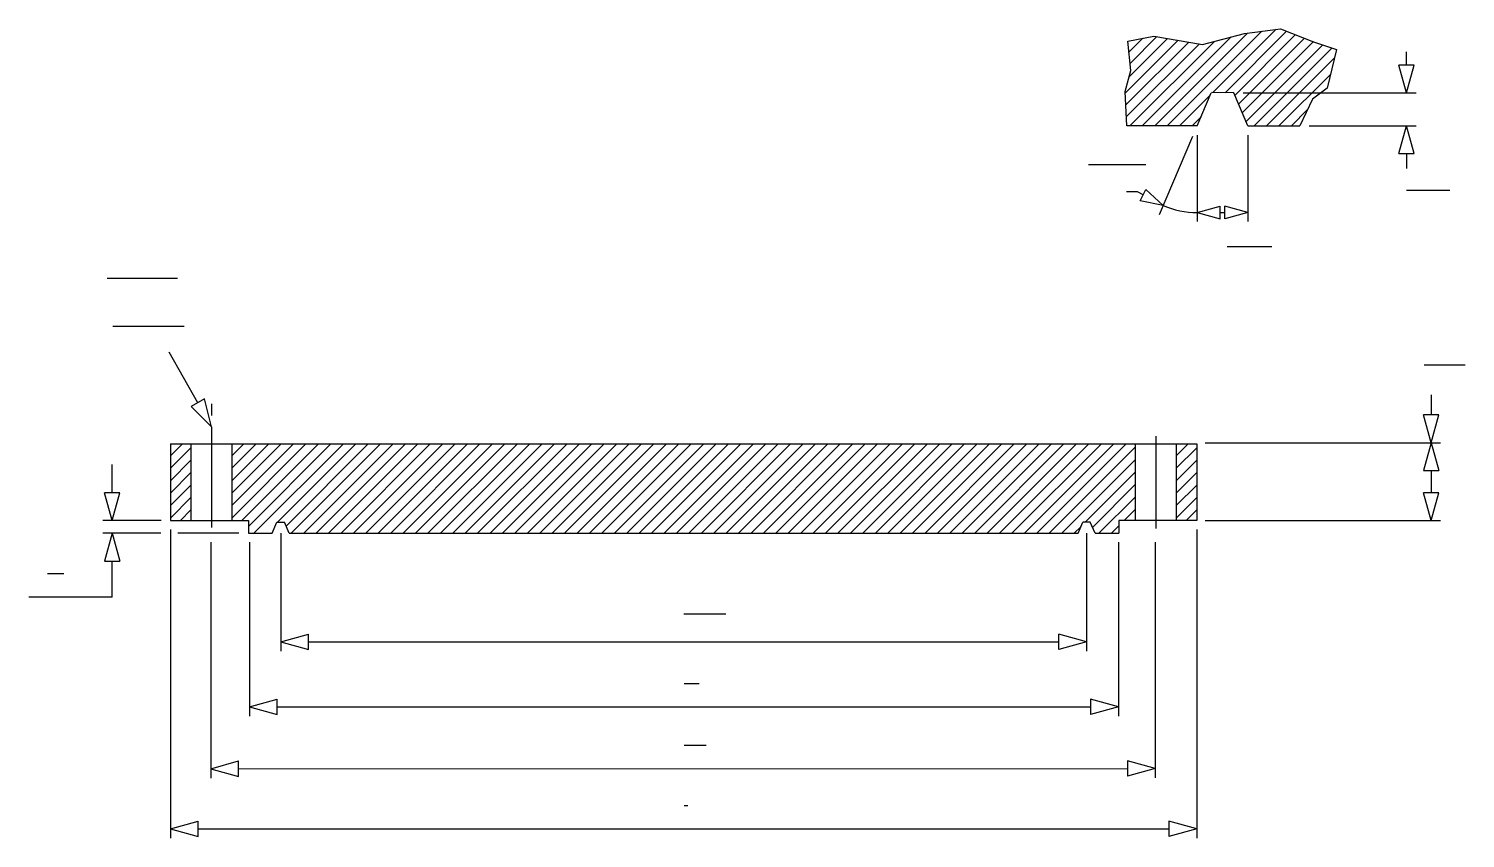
# Model space of a CAD drawing. Extents: x 335 to 1561, y 340 to 1031.
import ezdxf

# ---------------------------------------------------------------- set-up
doc = ezdxf.new("R2010")
doc.units = 0
doc.header["$MEASUREMENT"] = 0
doc.layers.get('0').update_dxf_attribs({"linetype": 'CONTINUOUS'})
for name, color, linetype in [('-1', 7, 'CONTINUOUS'), ('1', 7, 'CONTINUOUS'), ('FLAA1A$0$-1', 7, 'CONTINUOUS')]:
    doc.layers.add(name, color=color, linetype=linetype)

msp = doc.modelspace()

# ---------------------------------------------------------------- linework, layer by layer
at = {"layer": '-1', "color": 7, "linetype": 'Continuous'}
for p, q in [((1372.9, 1027), (1403.5, 1030.9)), ((1403.5, 1030.9), (1431.8, 1019.9)), ((1273.4, 1020.3), (1295.4, 1024.6)), ((1275.8, 995.2), (1273.4, 1020.3)), ((1295.4, 1024.6), (1337.1, 1017.6)), ((1337.1, 1017.6), (1372.9, 1027)), ((1431.8, 1019.9), (1451.5, 1013.2)), ((1451.5, 1013.2), (1443.6, 980.2)), ((1271.1, 977.5), (1275.8, 995.2)), ((1272.4, 948.1), (1271.1, 977.5)), ((1332.5, 948.1), (1344.5, 976.3)), ((1363.7, 976.3), (1344.7, 976.5)), ((1375.7, 948.1), (1363.7, 976.3)), ((1431, 970.8), (1420.2, 948.1)), ((1443.6, 980.2), (1431, 970.8)), ((1332.5, 948.1), (1272.4, 948.1)), ((1375.7, 948.1), (1420.2, 948.1)), ((456.1, 676.8), (1332.1, 676.8)), ((473.6, 676.8), (473.6, 611.5)), ((508.6, 676.8), (508.6, 611.5)), ((1279.6, 676.8), (1279.6, 611.5)), ((1314.6, 676.8), (1314.6, 611.5)), ((456.1, 611.5), (522.6, 611.5)), ((1332.1, 611.5), (1265.6, 611.5)), ((522.6, 600.6), (543, 600.6)), ((557.4, 600.6), (1230.9, 600.6)), ((1245.3, 600.6), (1265.6, 600.6))]:
    msp.add_line(p, q, dxfattribs=at)
at = {"layer": '-1', "color": 3, "linetype": 'Continuous'}
for p, q in [((1511.3, 1000), (1511.3, 1011.2)), ((1511.3, 976.3), (1504.7, 1000)), ((1517.8, 1000), (1504.7, 1000)), ((1511.3, 976.3), (1517.8, 1000)), ((1371.7, 976.3), (1519.3, 976.3)), ((1428.2, 948.1), (1519.3, 948.1)), ((1504.7, 924.4), (1511.3, 948.1)), ((1517.8, 924.4), (1511.3, 948.1)), ((1300.3, 872.4), (1328.8, 939.4)), ((1332.5, 940.1), (1332.5, 866.4)), ((1375.7, 940.1), (1375.7, 866.4)), ((1504.7, 924.4), (1517.8, 924.4)), ((1511.3, 924.4), (1511.3, 911.7)), ((1281.6, 891.7), (1272.3, 891.7)), ((1286.4, 889.2), (1281.6, 891.7)), ((1283.8, 884.1), (1288.7, 893.7)), ((1303.6, 880.1), (1283.8, 884.1)), ((1303.6, 880.1), (1288.7, 893.7)), ((1332.5, 874.2), (1352, 879.6)), ((1332.5, 874.2), (1352, 868.9)), ((1352, 868.9), (1352, 879.6)), ((1352, 874.2), (1356.2, 874.2)), ((1356.2, 868.9), (1356.2, 879.6)), ((1375.7, 874.2), (1356.2, 879.6)), ((1375.7, 874.2), (1356.2, 868.9)), ((479.4, 712), (454.9, 755.2)), ((485.1, 715.2), (473.7, 708.8)), ((491.1, 691.4), (485.1, 715.2)), ((491.1, 691.4), (473.7, 708.8)), ((406.4, 635.2), (406.4, 659.4)), ((412.9, 635.2), (399.8, 635.2)), ((406.4, 611.5), (399.8, 635.2)), ((406.4, 611.5), (412.9, 635.2)), ((448.1, 611.5), (398.4, 611.5)), ((456.1, 603.9), (456.1, 340.5)), ((1332.1, 603.9), (1332.1, 340.5)), ((448, 600.6), (398.4, 600.6)), ((406.4, 600.6), (399.8, 576.9)), ((406.4, 600.6), (412.9, 576.9)), ((514.6, 600.6), (462.3, 600.6)), ((490.6, 592.9), (490.6, 391.8)), ((523.6, 593), (523.6, 444.6)), ((1265.3, 593), (1265.3, 444.6)), ((1296.7, 593), (1296.7, 391.9)), ((399.8, 576.9), (412.9, 576.9)), ((406.4, 546.1), (406.4, 576.9)), ((406.4, 546.1), (335.1, 546.1)), ((523.6, 452.6), (547.3, 459.2)), ((547.3, 446.1), (547.3, 459.2)), ((1265.3, 452.6), (1241.5, 459.2)), ((1241.5, 459.2), (1241.5, 446.1)), ((523.6, 452.6), (547.3, 446.1)), ((547.3, 452.6), (1241.5, 452.6)), ((1265.3, 452.6), (1241.5, 446.1)), ((490.6, 399.8), (514.3, 406.4)), ((514.3, 393.2), (514.3, 406.4)), ((1296.7, 399.9), (1273, 406.4)), ((1273, 406.4), (1273, 393.3)), ((490.6, 399.8), (514.3, 393.2)), ((514.3, 399.8), (1273, 399.9)), ((1296.7, 399.9), (1273, 393.3)), ((456.1, 348.5), (479.8, 355)), ((456.1, 348.5), (479.8, 341.9)), ((479.8, 341.9), (479.8, 355)), ((479.8, 348.5), (1308.4, 348.5)), ((1332.1, 348.5), (1308.4, 355)), ((1308.4, 355), (1308.4, 341.9)), ((1332.1, 348.5), (1308.4, 341.9))]:
    msp.add_line(p, q, dxfattribs=at)
at = {"layer": '-1', "color": 2, "linetype": 'Continuous'}
for p, q in [((1239.7, 915.2), (1288.7, 915.2)), ((402.1, 818.3), (462.1, 818.3)), ((406.9, 777.3), (467.9, 777.3))]:
    msp.add_line(p, q, dxfattribs=at)
at = {"layer": '-1', "color": 5, "linetype": 'Continuous'}
for p, q in [((1511.3, 893.3), (1548.3, 893.3)), ((1358.1, 845.2), (1396.1, 845.2)), ((1526.3, 744.2), (1561.3, 744.2)), ((351.2, 566.2), (365.2, 566.2)), ((894.5, 472.6), (907.5, 472.6)), ((894.5, 419.9), (913.5, 419.9)), ((894.6, 368.5), (897.6, 368.5))]:
    msp.add_line(p, q, dxfattribs=at)
at = {"layer": '-1', "color": 3, "linetype": 'Continuous'}
msp.add_arc((1332.5, 948.1), 73.9, 246.9713, 270, dxfattribs=at)
at = {"color": 4, "linetype": 'Continuous'}
for p, q in [((1345.9, 976.5), (1399.8, 1030.5)), ((1271.1, 976), (1316.2, 1021.1)), ((1271.6, 965.9), (1325.3, 1019.6)), ((1272, 955.7), (1334.4, 1018)), ((1274.3, 1011), (1286.1, 1022.8)), ((1274.4, 989.9), (1307.2, 1022.7)), ((1275, 948.1), (1347.2, 1020.2)), ((1275.2, 1001.3), (1298.1, 1024.2)), ((1285.6, 948.1), (1361.6, 1024)), ((1296.3, 948.1), (1375.5, 1027.3)), ((1306.9, 948.1), (1387.7, 1028.9)), ((1356.4, 976.4), (1408.8, 1028.9)), ((1364.7, 974.1), (1416.5, 1025.9)), ((1367.8, 966.7), (1424.1, 1022.9)), ((1371, 959.2), (1431.8, 1020)), ((1374.2, 951.8), (1439.7, 1017.3)), ((1381.1, 948.1), (1447.6, 1014.6)), ((1391.7, 948.1), (1449.8, 1006.2)), ((1402.3, 948.1), (1446.5, 992.2)), ((1317.5, 948.1), (1343.7, 974.3)), ((1412.9, 948.1), (1426.8, 962)), ((1328.1, 948.1), (1335.8, 955.8)), ((456.1, 666.6), (466.3, 676.8)), ((508.6, 666.6), (518.8, 676.8)), ((508.6, 656), (529.4, 676.8)), ((508.6, 645.4), (540, 676.8)), ((508.6, 634.8), (550.6, 676.8)), ((508.6, 624.2), (561.2, 676.8)), ((508.6, 613.6), (571.8, 676.8)), ((517.1, 611.5), (582.5, 676.8)), ((522.6, 606.4), (593.1, 676.8)), ((527.4, 600.6), (603.7, 676.8)), ((547.4, 610), (614.3, 676.8)), ((554.8, 606.7), (624.9, 676.8)), ((559.2, 600.6), (635.5, 676.8)), ((569.9, 600.6), (646.1, 676.8)), ((580.5, 600.6), (656.7, 676.8)), ((591.1, 600.6), (667.3, 676.8)), ((601.7, 600.6), (677.9, 676.8)), ((612.3, 600.6), (688.5, 676.8)), ((622.9, 600.6), (699.1, 676.8)), ((633.5, 600.6), (709.7, 676.8)), ((644.1, 600.6), (720.3, 676.8)), ((654.7, 600.6), (730.9, 676.8)), ((665.3, 600.6), (741.6, 676.8)), ((675.9, 600.6), (752.2, 676.8)), ((686.5, 600.6), (762.8, 676.8)), ((697.1, 600.6), (773.4, 676.8)), ((707.7, 600.6), (784, 676.8)), ((718.3, 600.6), (794.6, 676.8)), ((729, 600.6), (805.2, 676.8)), ((739.6, 600.6), (815.8, 676.8)), ((750.2, 600.6), (826.4, 676.8)), ((760.8, 600.6), (837, 676.8)), ((771.4, 600.6), (847.6, 676.8)), ((782, 600.6), (858.2, 676.8)), ((792.6, 600.6), (868.8, 676.8)), ((803.2, 600.6), (879.4, 676.8)), ((813.8, 600.6), (890, 676.8)), ((824.4, 600.6), (900.6, 676.8)), ((835, 600.6), (911.3, 676.8)), ((845.6, 600.6), (921.9, 676.8)), ((856.2, 600.6), (932.5, 676.8)), ((866.8, 600.6), (943.1, 676.8)), ((877.4, 600.6), (953.7, 676.8)), ((888.1, 600.6), (964.3, 676.8)), ((898.7, 600.6), (974.9, 676.8)), ((909.3, 600.6), (985.5, 676.8)), ((919.9, 600.6), (996.1, 676.8)), ((930.5, 600.6), (1006.7, 676.8)), ((941.1, 600.6), (1017.3, 676.8)), ((951.7, 600.6), (1027.9, 676.8)), ((962.3, 600.6), (1038.5, 676.8)), ((972.9, 600.6), (1049.1, 676.8)), ((983.5, 600.6), (1059.7, 676.8)), ((994.1, 600.6), (1070.4, 676.8)), ((1004.7, 600.6), (1081, 676.8)), ((1015.3, 600.6), (1091.6, 676.8)), ((1025.9, 600.6), (1102.2, 676.8)), ((1036.5, 600.6), (1112.8, 676.8)), ((1047.2, 600.6), (1123.4, 676.8)), ((1057.8, 600.6), (1134, 676.8)), ((1068.4, 600.6), (1144.6, 676.8)), ((1079, 600.6), (1155.2, 676.8)), ((1089.6, 600.6), (1165.8, 676.8)), ((1100.2, 600.6), (1176.4, 676.8)), ((1110.8, 600.6), (1187, 676.8)), ((1121.4, 600.6), (1197.6, 676.8)), ((1132, 600.6), (1208.2, 676.8)), ((1142.6, 600.6), (1218.8, 676.8)), ((1153.2, 600.6), (1229.5, 676.8)), ((1163.8, 600.6), (1240.1, 676.8)), ((1174.4, 600.6), (1250.7, 676.8)), ((1185, 600.6), (1261.3, 676.8)), ((1195.6, 600.6), (1271.9, 676.8)), ((1314.6, 666.6), (1324.8, 676.8)), ((456.1, 656), (473.6, 673.5)), ((456.1, 645.4), (473.6, 662.9)), ((1206.3, 600.6), (1279.6, 674)), ((1216.9, 600.6), (1279.6, 663.3)), ((1314.6, 656), (1332.1, 673.5)), ((1314.6, 645.4), (1332.1, 662.9)), ((456.1, 634.8), (473.6, 652.3)), ((1236.9, 610), (1279.6, 652.7)), ((1314.6, 634.8), (1332.1, 652.3)), ((456.1, 624.2), (473.6, 641.7)), ((1243.1, 605.6), (1279.6, 642.1)), ((1314.6, 624.2), (1332.1, 641.7)), ((456.1, 613.6), (473.6, 631.1)), ((1248.7, 600.6), (1279.6, 631.5)), ((1314.6, 613.6), (1332.1, 631.1)), ((464.6, 611.5), (473.6, 620.5)), ((1270.2, 611.5), (1279.6, 620.9)), ((1323.1, 611.5), (1332.1, 620.5)), ((1227.5, 600.6), (1233.4, 606.5)), ((1259.3, 600.6), (1265.6, 606.9)), ((1238.1, 579.4), (1238.1, 579.4))]:
    msp.add_line(p, q, dxfattribs=at)
at = {"layer": '1', "color": 3, "linetype": 'Continuous'}
for p, q in [((1532.2, 718.8), (1532.2, 701.5)), ((1532.2, 677.8), (1525.6, 701.5)), ((1538.7, 701.5), (1525.6, 701.5)), ((1532.2, 677.8), (1538.7, 701.5)), ((1339.4, 677.8), (1540.2, 677.8)), ((1532.2, 677.8), (1525.6, 654.1)), ((1532.2, 677.8), (1538.7, 654.1)), ((1525.6, 654.1), (1538.7, 654.1)), ((1532.2, 654.1), (1532.2, 635.2)), ((1532.2, 611.5), (1525.6, 635.2)), ((1538.7, 635.2), (1525.6, 635.2)), ((1532.2, 611.5), (1538.7, 635.2)), ((1339.4, 611.5), (1540.2, 611.5))]:
    msp.add_line(p, q, dxfattribs=at)
at = {"layer": '1', "color": 4, "linetype": 'Continuous'}
for p, q in [((491.1, 711), (491.1, 701.2)), ((491.1, 691.4), (491.1, 605.6)), ((1297.1, 683.5), (1297.1, 604.6))]:
    msp.add_line(p, q, dxfattribs=at)
at = {"layer": '1', "color": 7, "linetype": 'Continuous'}
for p, q in [((456.1, 676.8), (456.1, 611.5)), ((1332.1, 676.8), (1332.1, 611.5)), ((522.6, 611.5), (522.6, 600.6)), ((1265.6, 611.5), (1265.6, 600.6))]:
    msp.add_line(p, q, dxfattribs=at)
at = {"layer": 'FLAA1A$0$-1', "color": 7, "linetype": 'Continuous'}
for p, q in [((543, 600.6), (547, 610)), ((547, 610), (553.4, 610)), ((557.4, 600.6), (553.4, 610)), ((1230.9, 600.6), (1234.9, 610)), ((1241.3, 610), (1234.9, 610)), ((1245.3, 600.6), (1241.3, 610))]:
    msp.add_line(p, q, dxfattribs=at)
at = {"layer": 'FLAA1A$0$-1', "color": 3, "linetype": 'Continuous'}
for p, q in [((550.2, 600.6), (550.2, 500)), ((1238.1, 600.6), (1238.1, 500)), ((550.2, 508), (573.9, 514.6)), ((550.2, 508), (573.9, 501.5)), ((573.9, 501.5), (573.9, 514.6)), ((573.9, 508), (1214.4, 508)), ((1238.1, 508), (1214.4, 514.6)), ((1214.4, 501.5), (1214.4, 514.6)), ((1238.1, 508), (1214.4, 501.5))]:
    msp.add_line(p, q, dxfattribs=at)
at = {"layer": 'FLAA1A$0$-1', "color": 5, "linetype": 'Continuous'}
msp.add_line((894.3, 532), (930.3, 532), dxfattribs=at)

doc.saveas('drawing.dxf')
